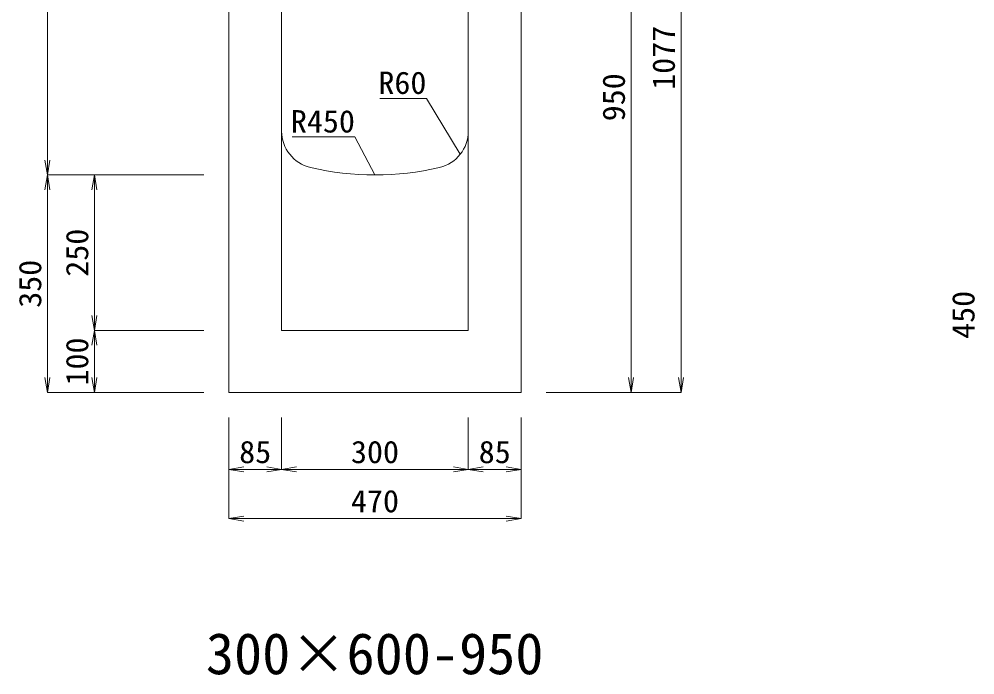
# Model space of a CAD drawing. Units: millimetres at full size. Extents: x -734 to 58102, y 49499 to 87169.
# Drawn here: x 8238 to 9774, y 56730 to 57785 of the extents above; entities that cross this region are included whole.
import ezdxf
from ezdxf.enums import TextEntityAlignment as Align

# ---------------------------------------------------------------- set-up
doc = ezdxf.new("R2010")
doc.units = ezdxf.units.MM
doc.header["$LTSCALE"] = 50
doc.linetypes.add('DASHED_SPACED', pattern=[12, 6, -6])
for name, color, linetype, lineweight in [('0_2', 7, 'DASHED_SPACED', 9), ('寸法線', 7, 'Continuous', 13), ('引出線', 4, 'Continuous', 13), ('本体', 2, 'Continuous', 20)]:
    doc.layers.add(name, color=color, linetype=linetype, lineweight=lineweight)
doc.styles.add('ＭＳ ゴシック', font='')
doc.styles.add('ＭＳ 明朝', font='')
doc.styles.get('ＭＳ ゴシック').set_extended_font_data('MS Gothic')
doc.styles.get('ＭＳ 明朝').set_extended_font_data('MS Mincho')

# ---------------------------------------------------------------- blocks, each defined once
blk = doc.blocks.new('open_arrow')
at = {"color": 0, "linetype": 'Continuous', "lineweight": -2}
blk.add_lwpolyline([(7.5, 1.25), (0, 0), (7.5, -1.25)], dxfattribs=at)

msp = doc.modelspace()

# ---------------------------------------------------------------- linework, layer by layer
at = {"layer": '寸法線'}
for p, q in [((9301.49, 58260.85), (9301.49, 57183.85)), ((8283.14, 58133.85), (8283.14, 57533.85)), ((9221.23, 58133.85), (9221.23, 57183.85)), ((8534.48, 57533.85), (8283.14, 57533.85)), ((8283.14, 57533.85), (8283.14, 57183.85)), ((8534.48, 57533.85), (8283.14, 57533.85)), ((8358.69, 57283.85), (8358.69, 57533.85)), ((8534.48, 57533.85), (8358.69, 57533.85)), ((8534.48, 57283.85), (8358.69, 57283.85)), ((8358.69, 57183.85), (8358.69, 57283.85)), ((8534.48, 57283.85), (8358.69, 57283.85)), ((8534.48, 57183.85), (8283.14, 57183.85)), ((8534.48, 57183.85), (8358.69, 57183.85)), ((9084.52, 57183.85), (9301.49, 57183.85)), ((9084.52, 57183.85), (9221.23, 57183.85)), ((8574.5, 57143.83), (8574.5, 56981.26)), ((8574.5, 57143.83), (8574.5, 57060.31)), ((8659.5, 57143.83), (8659.5, 57060.31)), ((8659.5, 57143.83), (8659.5, 57060.31)), ((8959.5, 57143.83), (8959.5, 57060.31)), ((8959.5, 57143.83), (8959.5, 57060.31)), ((9044.5, 57143.83), (9044.5, 56981.26)), ((9044.5, 57143.83), (9044.5, 57060.31)), ((8574.5, 57060.31), (8659.5, 57060.31)), ((8659.5, 57060.31), (8959.5, 57060.31)), ((8959.5, 57060.31), (9044.5, 57060.31)), ((8574.5, 56981.26), (9044.5, 56981.26))]:
    msp.add_line(p, q, dxfattribs=at)
at = {"layer": '引出線'}
for points in [[(8946.57, 57567.17), (8892.16, 57657.06), (8817.49, 57657.06)], [(8809.5, 57533.85), (8777.28, 57595), (8676.27, 57595)]]:
    msp.add_lwpolyline(points, dxfattribs=at)
at = {"layer": '本体'}
for p, q in [((8574.5, 58133.85), (8574.5, 57183.85)), ((8659.5, 57604.38), (8659.5, 58133.85)), ((8959.5, 57604.38), (8959.5, 58133.85)), ((9044.5, 57183.85), (9044.5, 58133.85)), ((8659.5, 57604.38), (8659.5, 57283.85)), ((8959.5, 57604.38), (8959.5, 57283.85)), ((8659.5, 57283.85), (8959.5, 57283.85)), ((8574.5, 57183.85), (9044.5, 57183.85))]:
    msp.add_line(p, q, dxfattribs=at)
for centre, radius, start, end in [((8719.5, 57604.38), 60, 180, 256.65785), ((8899.5, 57604.38), 60, 283.34237, 0), ((8809.5, 57983.85), 450, 256.65777, 283.34225)]:
    msp.add_arc(centre, radius, start, end, dxfattribs=at)

# ---------------------------------------------------------------- block references
at = {"layer": '寸法線', "xscale": 3.2, "yscale": 3.2}
for p, rotation in [((8283.14, 57533.85), 90), ((8283.14, 57533.85), 270), ((8358.69, 57533.85), 270), ((8358.69, 57283.85), 90), ((8358.69, 57283.85), 270), ((8283.14, 57183.85), 90), ((8358.69, 57183.85), 90), ((9221.23, 57183.85), 90), ((9301.49, 57183.85), 90), ((8659.5, 57060.31), 180), ((8959.5, 57060.31), 180), ((9044.5, 57060.31), 180), ((9044.5, 56981.26), 180)]:
    msp.add_blockref('open_arrow', p, dxfattribs=dict(at, rotation=rotation))
for p in [(8574.5, 57060.31), (8659.5, 57060.31), (8959.5, 57060.31), (8574.5, 56981.26)]:
    msp.add_blockref('open_arrow', p, dxfattribs=at)
at = {"layer": '引出線', "xscale": 0.0533, "yscale": 0.0533}
for p, rotation in [((8946.57, 57567.17), 121.2), ((8809.5, 57533.85), 117.8)]:
    msp.add_blockref('open_arrow', p, dxfattribs=dict(at, rotation=rotation))

# ---------------------------------------------------------------- texts
at = {"layer": '0_2', "style": 'ＭＳ ゴシック'}
msp.add_text('300×600-950', height=66.46, dxfattribs=at).set_placement((8809.02, 56764.02), align=Align.MIDDLE_CENTER)
at = {"layer": '寸法線', "style": 'ＭＳ 明朝', "width": 1.05}
for s, p in [('1077', (9273.47, 57722.35)), ('950', (9193.21, 57658.85)), ('250', (8330.67, 57408.85)), ('350', (8255.12, 57358.85)), ('450', (9755.12, 57308.85)), ('100', (8330.67, 57233.85))]:
    msp.add_text(s, height=36.03, rotation=90, dxfattribs=at).set_placement(p, align=Align.MIDDLE_CENTER)
for s, p in [('85', (8617, 57088.33)), ('300', (8809.5, 57088.33)), ('85', (9002, 57088.33)), ('470', (8809.5, 57009.28))]:
    msp.add_text(s, height=36.03, dxfattribs=at).set_placement(p, align=Align.MIDDLE_CENTER)
at = {"layer": '引出線', "style": 'ＭＳ 明朝', "width": 1.05}
for s, p in [('R60', (8892.16, 57700.26)), ('R450', (8777.28, 57638.2))]:
    msp.add_text(s, height=36.03, dxfattribs=at).set_placement(p, align=Align.TOP_RIGHT)

doc.saveas('drawing.dxf')
